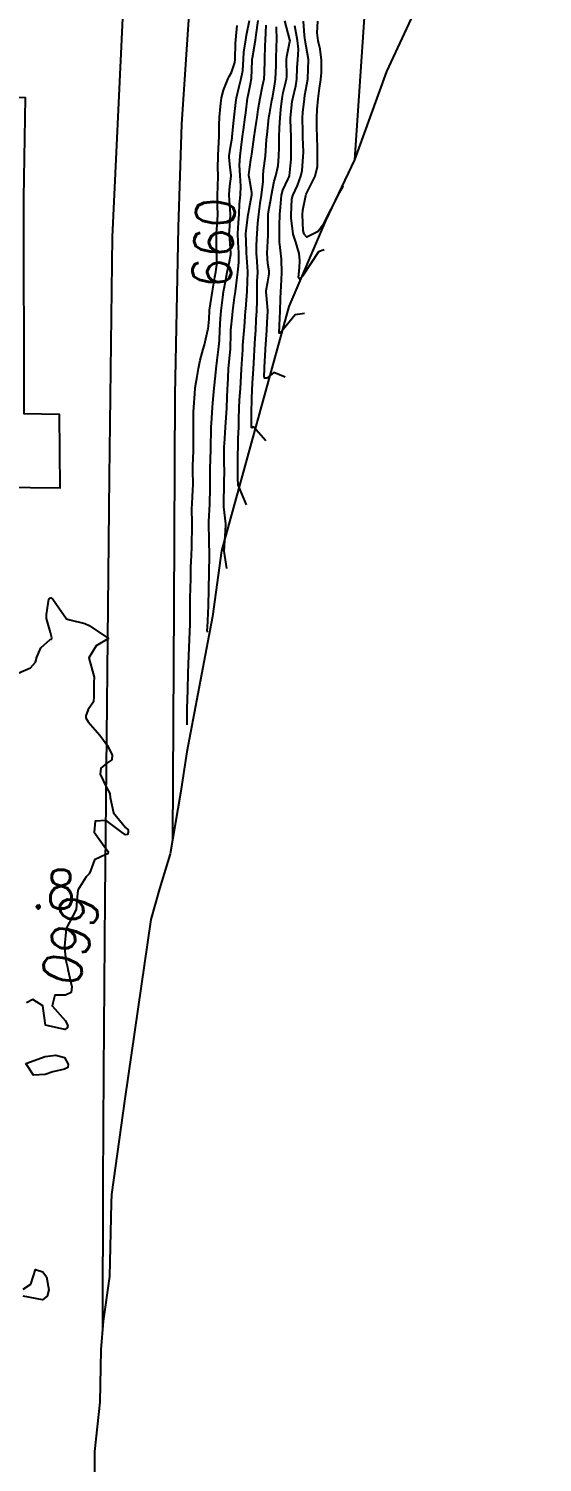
# Model space of a CAD drawing. Header units: metres. Extents: x 292545 to 299085, y 7450245 to 7463078.
# Drawn here: x 296711.8 to 296764.8, y 7460284.2 to 7460432.3 of the extents above; entities that cross this region are included whole.
import ezdxf
from ezdxf.enums import TextEntityAlignment as Align

# ---------------------------------------------------------------- set-up
doc = ezdxf.new("R2010")
doc.units = ezdxf.units.M
for name, color, linetype in [('Area', 45, 'Continuous'), ('Cotas', 45, 'Continuous'), ('Curvas de Nivel 1m', 11, 'Continuous'), ('Curvas de Nivel 5m', 15, 'Continuous'), ('Edificações', 30, 'Continuous'), ('Pontos Cotados', 45, 'Continuous'), ('Vias Primárias', 230, 'Continuous')]:
    doc.layers.add(name, color=color, linetype=linetype)
doc.styles.add('Style-STANDARD', font='STANDARD.shx')

# ---------------------------------------------------------------- blocks, each defined once
blk = doc.blocks.new('ELVTXT_6')
at = {"layer": 'Pontos Cotados', "linetype": 'Continuous', "style": 'Style-STANDARD'}
for s, height, p in [('661.8', 4, (0, 4)), ('x', 3, (0, 0))]:
    blk.add_text(s, height=height, dxfattribs=at).set_placement(p, align=Align.MIDDLE_CENTER)

msp = doc.modelspace()

# ---------------------------------------------------------------- linework, layer by layer
at = {"layer": 'Area'}
msp.add_polyline3d([(296752.39, 7460435.79, 668.76), (296748.7, 7460427.86, 668.78), (296745.41, 7460418.72, 668.28), (296742.41, 7460412.43, 667.03), (296738.63, 7460403.58, 663.54), (296731.67, 7460378.33, 659.73), (296730.74, 7460371.57, 659.92), (296728.09, 7460357.57, 660.01), (296727.46, 7460353.32, 660.07), (296726.39, 7460347.06, 660.09), (296725.3, 7460343.45, 660.01), (296724.39, 7460340.27, 660.02), (296721.71, 7460321.76, 659.93), (296720.34, 7460311.88, 659.76), (296720.31, 7460311.01, 659.78), (296720.11, 7460303.41, 664.56), (296719.46, 7460298.78, 663.77), (296719.24, 7460295.82, 659.59), (296719.14, 7460290.43, 659.59), (296718.56, 7460285.32, 659.6), (296718.58, 7460280.1, 659.62)], dxfattribs=at)
at = {"layer": 'Curvas de Nivel 1m', "flags": 128}
for points, elevation in [([(296730.25, 7460369.95), (296730.22, 7460370.15), (296730.23, 7460370.39), (296730.35, 7460372.67), (296730.38, 7460374.4), (296730.42, 7460376.13), (296730.44, 7460377.81), (296730.41, 7460379.44), (296730.37, 7460381.16), (296730.38, 7460381.38), (296730.47, 7460383.16), (296730.5, 7460384.85), (296730.51, 7460385.16), (296730.51, 7460385.46), (296730.53, 7460387.16), (296730.54, 7460387.47), (296730.58, 7460389.15), (296730.61, 7460390.81), (296730.63, 7460391.15), (296730.65, 7460391.53), (296730.75, 7460393.15), (296730.78, 7460393.63), (296730.93, 7460395.15), (296731.08, 7460396.4), (296731.15, 7460397.15), (296731.24, 7460398.04), (296731.38, 7460399.14), (296731.46, 7460400.06), (296731.51, 7460401.14), (296731.59, 7460402.33), (296731.66, 7460403.14), (296731.81, 7460404.52), (296731.9, 7460405.14), (296731.98, 7460405.6), (296732.28, 7460407.13), (296732.47, 7460408.05), (296732.65, 7460408.96), (296732.65, 7460409.13), (296732.5, 7460411.02), (296732.49, 7460411.12), (296732.51, 7460411.36), (296732.61, 7460413.05), (296732.61, 7460413.13), (296732.54, 7460414.09), (296732.46, 7460415.04), (296732.46, 7460415.13), (296732.56, 7460416.02), (296732.67, 7460417.03), (296732.67, 7460417.13), (296732.59, 7460417.95), (296732.47, 7460419), (296732.47, 7460419.13), (296732.61, 7460420.02), (296732.77, 7460420.98), (296732.78, 7460421.13), (296732.95, 7460422.82), (296732.99, 7460423.13), (296733.17, 7460424.63), (296733.24, 7460425.12), (296733.5, 7460426.31), (296733.7, 7460427.12), (296733.87, 7460427.96), (296733.95, 7460429.12), (296734, 7460429.85), (296734.18, 7460431.12), (296734.26, 7460431.6), (296734.59, 7460433.11)], 661), ([(296732.25, 7460376.53), (296731.95, 7460378.31), (296732.12, 7460380.95), (296732.12, 7460380.97), (296732.12, 7460381.01), (296732.12, 7460381.04), (296732.12, 7460381.08), (296732.12, 7460381.11), (296732.12, 7460381.14), (296731.93, 7460382.89), (296731.93, 7460383.13), (296731.93, 7460383.38), (296731.95, 7460385.13), (296731.98, 7460386.89), (296731.97, 7460387.13), (296731.97, 7460388.86), (296731.97, 7460389.13), (296731.98, 7460389.4), (296732.11, 7460391.13), (296732.23, 7460393.07), (296732.23, 7460393.13), (296732.3, 7460395.12), (296732.32, 7460395.44), (296732.41, 7460397.06), (296732.41, 7460397.13), (296732.59, 7460398.9), (296732.6, 7460399.13), (296732.65, 7460400.87), (296732.66, 7460401.13), (296732.82, 7460402.71), (296732.86, 7460403.13), (296733.04, 7460404.51), (296733.12, 7460405.12), (296733.28, 7460406.29), (296733.38, 7460407.12), (296733.47, 7460408.13), (296733.46, 7460409.12), (296733.39, 7460410.23), (296733.37, 7460411.12), (296733.43, 7460412.21), (296733.49, 7460413.12), (296733.53, 7460414.14), (296733.63, 7460415.12), (296733.68, 7460416), (296733.6, 7460417.12), (296733.55, 7460418.16), (296733.61, 7460419.12), (296733.73, 7460420), (296733.85, 7460421.12), (296733.94, 7460421.81), (296734.13, 7460423.12), (296734.19, 7460423.58), (296734.37, 7460425.11), (296734.42, 7460425.37), (296734.69, 7460426.59), (296734.77, 7460427.11), (296734.85, 7460428.98), (296734.85, 7460429.11), (296734.87, 7460429.25), (296735.19, 7460431.1), (296735.27, 7460431.63), (296735.48, 7460433.1)], 662), ([(296734.26, 7460383.11), (296733.4, 7460385.15), (296733.38, 7460385.8), (296733.38, 7460386.61), (296733.37, 7460387.4), (296733.37, 7460388.26), (296733.39, 7460389.12), (296733.42, 7460389.95), (296733.47, 7460391.12), (296733.48, 7460391.92), (296733.5, 7460393.12), (296733.53, 7460393.89), (296733.63, 7460395.12), (296733.68, 7460395.76), (296733.75, 7460397.12), (296733.79, 7460397.67), (296733.87, 7460399.11), (296733.89, 7460399.59), (296734.01, 7460401.11), (296734.04, 7460401.47), (296734.16, 7460403.11), (296734.18, 7460403.35), (296734.34, 7460405.11), (296734.34, 7460405.2), (296734.39, 7460407.11), (296734.39, 7460407.19), (296734.26, 7460409.11), (296734.25, 7460409.35), (296734.21, 7460411.11), (296734.23, 7460411.39), (296734.45, 7460413.11), (296734.46, 7460413.18), (296734.54, 7460413.64), (296734.8, 7460415.11), (296734.8, 7460415.35), (296734.57, 7460416.76), (296734.52, 7460417.11), (296734.52, 7460417.17), (296734.58, 7460417.73), (296734.76, 7460418.95), (296734.78, 7460419.11), (296734.8, 7460419.3), (296735.04, 7460421.1), (296735.25, 7460422.49), (296735.35, 7460423.1), (296735.47, 7460423.91), (296735.67, 7460425.09), (296735.93, 7460426.33), (296736.07, 7460427.09), (296736.12, 7460427.67), (296736.14, 7460429.09), (296736.18, 7460430.53), (296736.21, 7460431.09), (296736.29, 7460432.62)], 663), ([(296740.26, 7460402.84), (296739.28, 7460402.71), (296737.74, 7460400.82), (296737.64, 7460400.84), (296737.67, 7460401.61), (296737.71, 7460402.38), (296737.75, 7460403.07), (296737.78, 7460404.43), (296737.79, 7460405.07), (296737.84, 7460405.67), (296737.92, 7460407.07), (296737.87, 7460408.47), (296737.8, 7460409.07), (296737.67, 7460410.25), (296737.67, 7460411.07), (296737.68, 7460411.9), (296737.71, 7460413.07), (296737.78, 7460413.83), (296737.89, 7460415.07), (296738.02, 7460415.6), (296738.57, 7460416.77), (296738.67, 7460416.96), (296738.7, 7460417.06), (296738.87, 7460418.79), (296738.88, 7460419.06), (296738.86, 7460420.82), (296738.86, 7460421.06), (296738.82, 7460422.89), (296738.82, 7460423.06), (296738.98, 7460424.74), (296739.03, 7460425.06), (296739.37, 7460426.37), (296739.47, 7460427.05), (296739.5, 7460428.26), (296739.55, 7460429.05), (296739.62, 7460430.16), (296739.53, 7460431.05), (296739.24, 7460432.58)], 666), ([(296742.27, 7460409.42), (296741.69, 7460409.21), (296740.03, 7460406.72), (296739.78, 7460406.37), (296739.62, 7460406.56), (296739.72, 7460407.56), (296739.76, 7460408.33), (296739.7, 7460409.05), (296739.34, 7460410.21), (296739.07, 7460411.05), (296738.87, 7460412.72), (296738.87, 7460413.06), (296738.95, 7460414.65), (296739.05, 7460415.05), (296739.52, 7460416.09), (296739.88, 7460417.05), (296740, 7460417.63), (296740.12, 7460419.04), (296740.13, 7460419.52), (296740.09, 7460421.05), (296740.08, 7460421.6), (296740.06, 7460423.05), (296740.09, 7460423.62), (296740.24, 7460425.04), (296740.3, 7460425.42), (296740.6, 7460427.04), (296740.6, 7460427.13), (296740.67, 7460429.04), (296740.66, 7460429.1), (296740.31, 7460431.04), (296740.24, 7460431.56), (296740.14, 7460433.05)], 667), ([(296744.27, 7460416), (296744.2, 7460415.97), (296743.84, 7460415.32), (296742.09, 7460411.95), (296741.65, 7460411.31), (296740.5, 7460410.73), (296740.2, 7460411.04), (296740.12, 7460411.43), (296740.04, 7460413.04), (296740.07, 7460413.51), (296740.37, 7460415.04), (296740.42, 7460415.18), (296740.56, 7460415.46), (296741.36, 7460417.03), (296741.59, 7460418.02), (296741.6, 7460419.03), (296741.59, 7460420), (296741.56, 7460421.03), (296741.52, 7460422.14), (296741.52, 7460423.03), (296741.57, 7460423.94), (296741.67, 7460425.03), (296741.81, 7460426.14), (296741.93, 7460427.02), (296742, 7460427.73), (296741.99, 7460429.02), (296741.85, 7460430.14), (296741.66, 7460431.03), (296741.57, 7460431.84), (296741.63, 7460433.03)], 668), ([(296736.26, 7460389.69), (296735, 7460391.15), (296734.82, 7460391.05), (296734.77, 7460391.11), (296734.77, 7460392.54), (296734.81, 7460394.11), (296734.9, 7460395.68), (296734.97, 7460397.1), (296735.04, 7460398.42), (296735.08, 7460399.1), (296735.16, 7460400.32), (296735.21, 7460401.1), (296735.27, 7460402.23), (296735.33, 7460403.1), (296735.36, 7460404.16), (296735.35, 7460405.1), (296735.37, 7460406.18), (296735.42, 7460407.1), (296735.37, 7460408.21), (296735.31, 7460409.1), (296735.31, 7460409.91), (296735.36, 7460411.1), (296735.44, 7460412.18), (296735.52, 7460413.1), (296735.66, 7460414.21), (296735.81, 7460415.09), (296735.98, 7460416.5), (296735.99, 7460417.09), (296736.03, 7460417.64), (296736.23, 7460419.09), (296736.34, 7460420.81), (296736.37, 7460421.08), (296736.4, 7460421.31), (296736.58, 7460423.08), (296736.66, 7460423.6), (296736.89, 7460424.86), (296736.93, 7460425.08), (296737.19, 7460426.58), (296737.26, 7460427.07), (296737.33, 7460428.46), (296737.33, 7460429.07), (296737.35, 7460430.46), (296737.39, 7460431.07), (296737.37, 7460432.46)], 664)]:
    msp.add_lwpolyline(points, dxfattribs=dict(at, elevation=elevation))
at = {"layer": 'Curvas de Nivel 5m', "flags": 128}
for points, elevation in [([(296728.14, 7460360.38), (296728.15, 7460362.07), (296728.2, 7460363.95), (296728.24, 7460365.73), (296728.3, 7460367.49), (296728.37, 7460369.18), (296728.44, 7460370.76), (296728.46, 7460371.18), (296728.44, 7460372.79), (296728.44, 7460373.18), (296728.49, 7460374.76), (296728.51, 7460375.18), (296728.53, 7460376.74), (296728.55, 7460377.18), (296728.62, 7460378.67), (296728.63, 7460379.17), (296728.64, 7460380.68), (296728.64, 7460381.18), (296728.63, 7460382.72), (296728.65, 7460383.18), (296728.74, 7460384.63), (296728.75, 7460385.17), (296728.72, 7460386.67), (296728.73, 7460387.17), (296728.78, 7460388.63), (296728.79, 7460389.17), (296728.79, 7460390.65), (296728.78, 7460391.17), (296728.8, 7460392.66), (296728.82, 7460393.17), (296728.92, 7460394.56), (296728.98, 7460395.17), (296729.16, 7460396.34), (296729.3, 7460397.17), (296729.47, 7460398.05), (296729.79, 7460399.17), (296729.92, 7460399.62), (296730.29, 7460401.16), (296730.3, 7460401.25), (296730.4, 7460402.27), (296730.45, 7460403.16), (296730.46, 7460403.2), (296730.74, 7460405.16), (296730.99, 7460406.62), (296731.09, 7460407.15), (296731.2, 7460407.88), (296731.2, 7460409.15), (296731.16, 7460409.82), (296731.17, 7460411.15), (296731.26, 7460412.41), (296731.29, 7460413.15), (296731.27, 7460413.88), (296731.28, 7460415.15), (296731.32, 7460415.91), (296731.35, 7460417.15), (296731.32, 7460417.88), (296731.34, 7460419.15), (296731.39, 7460419.93), (296731.43, 7460421.14), (296731.43, 7460422.35), (296731.48, 7460423.14), (296731.59, 7460424.22), (296731.7, 7460425.14), (296731.89, 7460425.93), (296732.37, 7460427.13), (296732.49, 7460427.34), (296732.7, 7460427.73), (296733.06, 7460428.79), (296733.1, 7460429.13), (296733.12, 7460430.74), (296733.15, 7460431.13), (296733.29, 7460432.59)], 660), ([(296738.26, 7460396.27), (296737.07, 7460396.75), (296736.35, 7460396.16), (296736.11, 7460396.19), (296736.09, 7460396.37), (296736.1, 7460396.61), (296736.11, 7460396.86), (296736.12, 7460397.09), (296736.13, 7460397.3), (296736.24, 7460399.09), (296736.24, 7460399.21), (296736.35, 7460401.09), (296736.35, 7460401.12), (296736.4, 7460401.91), (296736.46, 7460403.09), (296736.46, 7460403.14), (296736.42, 7460403.59), (296736.3, 7460405.09), (296736.3, 7460405.22), (296736.45, 7460406.13), (296736.6, 7460406.95), (296736.61, 7460407.09), (296736.6, 7460407.22), (296736.47, 7460408.01), (296736.4, 7460409.09), (296736.5, 7460410.96), (296736.51, 7460411.08), (296736.51, 7460411.41), (296736.51, 7460413.08), (296736.54, 7460413.37), (296736.81, 7460414.82), (296736.85, 7460415.08), (296737.13, 7460416.51), (296737.29, 7460417.07), (296737.52, 7460418.14), (296737.6, 7460419.07), (296737.63, 7460420.05), (296737.65, 7460421.07), (296737.68, 7460422.03), (296737.73, 7460423.07), (296737.82, 7460423.91), (296737.95, 7460425.07), (296738.06, 7460425.68), (296738.39, 7460427.06), (296738.42, 7460427.34), (296738.39, 7460429.06), (296738.41, 7460429.38), (296738.74, 7460430.95), (296738.76, 7460431.04), (296738.76, 7460431.06), (296738.74, 7460431.13), (296738.22, 7460433.07)], 665), ([(296709.96, 7460365.4), (296711.97, 7460366.25), (296712.5, 7460366.85), (296712.63, 7460367.36), (296713.03, 7460368.33), (296714.01, 7460369.17), (296714.13, 7460369.23), (296714.17, 7460369.35), (296714.02, 7460369.92), (296713.64, 7460371.35), (296713.62, 7460371.78), (296713.88, 7460373.35), (296713.94, 7460373.47), (296714.06, 7460373.5), (296714.28, 7460373.35), (296714.91, 7460372.47), (296715.7, 7460371.33), (296716.03, 7460371.21), (296717.57, 7460370.85), (296718.03, 7460370.62), (296720.01, 7460369.28), (296718.75, 7460368.54), (296717.98, 7460367.3), (296718.54, 7460365.29), (296718.52, 7460364.73), (296718.5, 7460363.29), (296718.48, 7460362.74), (296717.92, 7460361.94), (296717.68, 7460361.3), (296717.69, 7460361.08), (296717.91, 7460360.69), (296719.13, 7460359.29), (296719.88, 7460358.28), (296720.4, 7460357.27), (296720.37, 7460356.76), (296719.85, 7460356.41), (296719.22, 7460355.91), (296719.17, 7460355.29), (296719.83, 7460353.9), (296720.17, 7460353.28), (296720.21, 7460352.88), (296720.54, 7460351.27), (296721.78, 7460349.78), (296722.04, 7460349.52), (296722.04, 7460349.26), (296721.98, 7460349.05), (296721.77, 7460349.02), (296721.44, 7460349.26), (296719.79, 7460350.5), (296718.65, 7460350.42), (296718.55, 7460349.29), (296719.75, 7460347.61), (296719.99, 7460347.28), (296719.96, 7460347.06), (296719.74, 7460346.98), (296718.58, 7460346.44), (296718.16, 7460345.3), (296718.02, 7460345), (296717.72, 7460344.67), (296716.86, 7460343.31), (296716.77, 7460342.23), (296716.7, 7460341.31), (296715.65, 7460339.33), (296715.48, 7460337.49), (296715.47, 7460337.33), (296715.61, 7460336.03), (296715.78, 7460335.33), (296715.84, 7460335.09), (296716.24, 7460333.32), (296716.18, 7460332.72), (296715.57, 7460332.45), (296714.47, 7460332.45), (296714.2, 7460331.34), (296715.54, 7460329.82), (296715.81, 7460329.33), (296715.77, 7460329.09), (296715.53, 7460328.89), (296713.53, 7460329.35), (296713.23, 7460331.36), (296712.2, 7460332), (296711.57, 7460331.66)], 660), ([(296711.48, 7460325.38), (296713.49, 7460326.12), (296714.57, 7460326.27), (296715.49, 7460326.02), (296715.85, 7460325.33), (296715.82, 7460324.99), (296715.48, 7460324.81), (296714.28, 7460324.54), (296713.47, 7460324.27), (296712.29, 7460324.19), (296711.48, 7460325.38)], 660), ([(296711.21, 7460302.08), (296712, 7460302.59), (296712.23, 7460303.37), (296712.49, 7460304.11), (296713.23, 7460303.89), (296713.63, 7460303.35), (296713.88, 7460302.02), (296713.68, 7460301.35), (296713.2, 7460300.99), (296711.2, 7460301.38)], 660)]:
    msp.add_lwpolyline(points, dxfattribs=dict(at, elevation=elevation))
at = {"layer": 'Edificações'}
msp.add_lwpolyline([(296688.39, 7460394.78), (296688.22, 7460385.43), (296696.39, 7460385.11), (296696.39, 7460376.96), (296705.51, 7460376.84), (296705.81, 7460384.94), (296715.02, 7460384.85), (296714.97, 7460392.43), (296711.33, 7460392.48), (296711.28, 7460414.8), (296711.46, 7460425.14), (296700.17, 7460425.37)], close=True, dxfattribs=at)
at = {"layer": 'Vias Primárias'}
msp.add_lwpolyline([(296764.79, 7460676.03), (296761.36, 7460651.22), (296757.88, 7460633.01), (296752.8, 7460609.19), (296746.88, 7460584.76), (296742.19, 7460564.22), (296737.83, 7460545.09), (296733.37, 7460524.74), (296729.05, 7460502.55), (296726.38, 7460482.44), (296723.86, 7460460.03), (296721.46, 7460433.37), (296720.39, 7460410.78), (296720.08, 7460385.99), (296719.66, 7460342.47), (296719.49, 7460324.56), (296719.44, 7460313), (296719.39, 7460297.9)], dxfattribs=at)
at = {"layer": 'Vias Primárias', "elevation": 660.09}
for points in [[(296746.96, 7460441.59), (296745.41, 7460418.72)], [(296726.66, 7460348.64), (296726.79, 7460372.51), (296726.91, 7460394.47), (296727.23, 7460411.76), (296727.59, 7460422.4), (296728.47, 7460435.8)]]:
    msp.add_lwpolyline(points, dxfattribs=at)

# ---------------------------------------------------------------- block references
at = {"layer": 'Pontos Cotados', "linetype": 'Continuous'}
msp.add_blockref('ELVTXT_6', (296709.65, 7460339.4, 661.75), dxfattribs=at)

# ---------------------------------------------------------------- texts
at = {"layer": 'Cotas', "style": 'Style-STANDARD'}
for rotation, p in [(86.669, (296730.86, 7460410.17, 660)), (254.4272, (296716.13, 7460338.19, 660))]:
    msp.add_text('660', height=4, rotation=rotation, dxfattribs=at).set_placement(p, align=Align.MIDDLE_CENTER)

doc.saveas('drawing.dxf')
